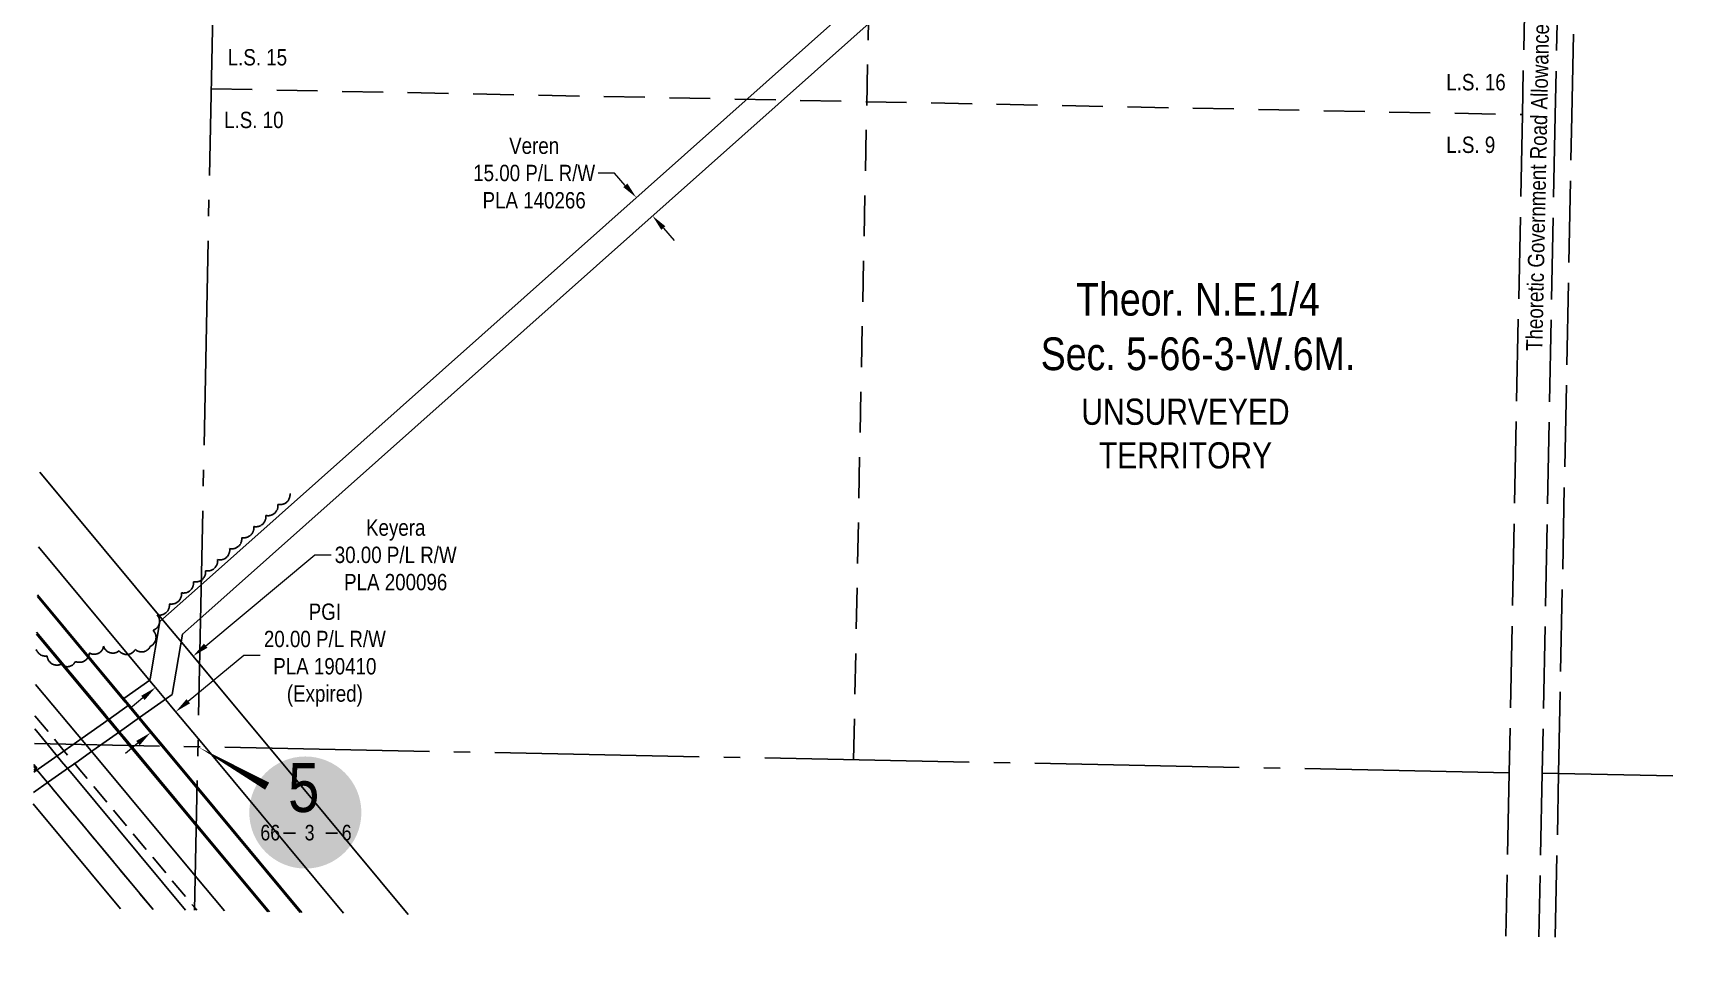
# Model space of a CAD drawing. Extents: x 408635 to 411391, y 6060272 to 6061391.
# Drawn here: x 408635 to 409648, y 6060360 to 6060923 of the extents above; entities that cross this region are included whole.
import ezdxf
from ezdxf.enums import TextEntityAlignment as Align

# ---------------------------------------------------------------- set-up
doc = ezdxf.new("R2010")
doc.units = 0
doc.header["$LTSCALE"] = 5
doc.header["$PDSIZE"] = 0.5
for name, pattern in [('0', [1, 1, 0]), ('foc-ACCESSROAD', [3.75, 2.5, -1.25]), ('foc-LSD', [8, 5, -3]), ('foc-QUARTERLINE', [33, 25, -3, 2, -3]), ('foc-UNSURVEYED', [12.5, 10, -2.5])]:
    doc.linetypes.add(name, pattern=pattern)
doc.layers.get('Defpoints').update_dxf_attribs({"color": 9})
for name, color, linetype in [('10', 1, 'Continuous'), ('9', 3, 'Continuous'), ('AS-UNDERLAY-H', 141, 'Continuous'), ('C-AR', 13, 'foc-ACCESSROAD'), ('C-RW', 13, 'Continuous'), ('C-SYMBOL', 7, 'Continuous'), ('F-AR', 190, 'foc-ACCESSROAD'), ('F-RW', 190, 'Continuous'), ('L-ROAD-T', 7, 'Continuous'), ('L-SECLBL', 7, 'Continuous'), ('L-SECQ', 8, 'foc-QUARTERLINE'), ('L-SECTION-LSD', 7, 'foc-LSD'), ('L-UNS-T', 3, 'Continuous'), ('L-USEC', 7, 'foc-UNSURVEYED'), ('T-BUSH', 110, '0')]:
    doc.layers.add(name, color=color, linetype=linetype)
doc.layers.add('C-RW-T', color=13, linetype='Continuous', lineweight=9)
doc.layers.add('F-RW-T', color=190, linetype='Continuous', lineweight=9)
doc.styles.add('100L', font='ARIALN.TTF', dxfattribs={"height": 11})
doc.styles.add('175L', font='ARIALN.TTF', dxfattribs={"height": 20})
doc.styles.add('80CG', font='ARIALN.TTF', dxfattribs={"height": 10})
doc.styles.add('80L', font='ARIALN.TTF', dxfattribs={"height": 10})
doc.styles.add('SIMPLEX', font='ARIALN.TTF')
doc.dimstyles.new('Compass 5 000', dxfattribs={"dimscale": 5, "dimtxt": 9, "dimasz": 2, "dimexe": 0.2, "dimexo": 0.0625, "dimgap": 0.5, "dimtad": 0, "dimtih": 1, "dimtoh": 1, "dimzin": 0, "dimdsep": 46, "dimtxsty": '80CG', "dimcen": 0.1, "dimse1": 1, "dimse2": 1, "dimclrd": 256, "dimclrt": 256, "dimaunit": 1, "dimadec": 4, "dimazin": 0, "dimtfac": 0.06, "dimtofl": 0, "dimtmove": 0, "dimatfit": 1, "dimfxl": 0.2, "dimtolj": 1, "dimtzin": 0, "dimlwd": -1, "dimarcsym": 0})

# ---------------------------------------------------------------- blocks, each defined once
blk = doc.blocks.new('L-SECLBL')
at = {"layer": '9', "color": 7}
for p, q in [((-5.1, -27.8), (-12.3, -27.8)), ((20.7, -27.8), (13.5, -27.8))]:
    blk.add_line(p, q, dxfattribs=at)
at = {"layer": '10', "color": 2, "style": 'SIMPLEX'}
blk.add_attdef('SEC', text='', height=30, dxfattribs=at).set_placement((0, 0), align=Align.MIDDLE)
at = {"layer": '10', "color": 5, "style": '80L'}
blk.add_attdef('TWP', text='', height=9.5, dxfattribs=at).set_placement((-14.4, -27.4), align=Align.MIDDLE_RIGHT)
blk.add_attdef('RGE', text='', height=9.5, dxfattribs=at).set_placement((3.6, -27.4), align=Align.MIDDLE_CENTER)
blk.add_attdef('MER', text='', height=9.5, dxfattribs=at).set_placement((23.2, -27.4), align=Align.MIDDLE_LEFT)
blk = doc.blocks.new('*D461')
at = {"layer": 'C-RW-T', "transparency": 16777216}
for p, q in [((408990, 6060837.9), (408980, 6060837.9)), ((408996.6, 6060830.4), (408990, 6060837.9)), ((409019.9, 6060804.3), (409026.5, 6060796.8))]:
    blk.add_line(p, q, dxfattribs=at)
for points in [[(408997.9, 6060831.5), (408995.4, 6060829.3), (409003.3, 6060823)], [(409021.1, 6060805.4), (409018.6, 6060803.2), (409013.2, 6060811.8)]]:
    blk.add_solid(points, dxfattribs=at)
at = {"layer": 'Defpoints', "color": 0, "transparency": 16777216}
for p in [(409003.3, 6060823), (408766.9, 6060612.5), (408776.9, 6060601.3)]:
    blk.add_point(p, dxfattribs=at)
at = {"layer": 'C-RW-T', "transparency": 16777216, "insert": (408940.9, 6060837.9), "char_height": 10, "attachment_point": 5, "style": '80CG'}
blk.add_mtext('\\A1;Veren\\P15.00 P/L R/W\\PPLA 140266', dxfattribs=at)
blk = doc.blocks.new('*D480')
at = {"layer": 'Defpoints', "color": 0, "transparency": 16777216}
for p in [(408732.5, 6060542.6), (408868.5, 6060379.2), (408845.5, 6060360.1)]:
    blk.add_point(p, dxfattribs=at)
at = {"layer": 'F-RW-T', "transparency": 16777216}
for p, q in [((408740.2, 6060549), (408806.9, 6060604.5)), ((408806.9, 6060604.5), (408816.9, 6060604.5)), ((408701.8, 6060517.1), (408694.1, 6060510.7))]:
    blk.add_line(p, q, dxfattribs=at)
for points in [[(408739.1, 6060550.3), (408741.3, 6060547.8), (408732.5, 6060542.6)], [(408700.8, 6060518.4), (408702.9, 6060515.8), (408709.5, 6060523.5)]]:
    blk.add_solid(points, dxfattribs=at)
at = {"layer": 'F-RW-T', "transparency": 16777216, "insert": (408856.3, 6060604.5), "char_height": 10, "attachment_point": 5, "style": '80CG'}
blk.add_mtext('\\A1;Keyera\\P30.00 P/L R/W\\PPLA 200096', dxfattribs=at)
blk = doc.blocks.new('*D505')
at = {"layer": 'Defpoints', "color": 0, "transparency": 16777216}
for p in [(408721.9, 6060508.7), (408737.6, 6060489.8), (408722.2, 6060477)]:
    blk.add_point(p, dxfattribs=at)
at = {"layer": 'F-RW-T', "transparency": 16777216}
for p, q in [((408729.5, 6060515.1), (408763.5, 6060543.3)), ((408763.5, 6060543.3), (408773.5, 6060543.3)), ((408698.8, 6060489.5), (408691.1, 6060483.1))]:
    blk.add_line(p, q, dxfattribs=at)
for points in [[(408728.5, 6060516.4), (408730.6, 6060513.8), (408721.9, 6060508.7)], [(408697.7, 6060490.8), (408699.9, 6060488.2), (408706.5, 6060495.9)]]:
    blk.add_solid(points, dxfattribs=at)
at = {"layer": 'F-RW-T', "transparency": 16777216, "insert": (408813, 6060543.3), "char_height": 10, "attachment_point": 5, "style": '80CG'}
blk.add_mtext('\\A1;PGI\\P20.00 P/L R/W\\PPLA 190410\\P(Expired)', dxfattribs=at)

msp = doc.modelspace()

# ---------------------------------------------------------------- hatches: boundary and pattern name
at = {"layer": 'AS-UNDERLAY-H'}
h = msp.add_hatch(color=256, dxfattribs=at)
h.dxf.hatch_style = 1
edge = h.paths.add_edge_path()
edge.add_arc((408801.072, 6060447.075), 34.254, 0, 360)

# ---------------------------------------------------------------- linework, layer by layer
at = {"layer": 'C-AR', "flags": 128}
msp.add_lwpolyline([(408635.252, 6060476.473), (408637.076, 6060474.281), (408635.181, 6060472.941)], dxfattribs=at)
at = {"layer": 'C-RW'}
for points in [[(408635.156, 6060471.696), (408637.719, 6060473.508), (408649.998, 6060482.185), (408654.325, 6060485.244), (408664.69, 6060492.451), (408681.11, 6060504.174), (408693.398, 6060512.858), (408691.996, 6060514.543), (408690.19, 6060516.712), (408706.061, 6060527.927), (408706.184, 6060528.695), (408712.224, 6060563.813), (408735.153, 6060584.229), (409282.299, 6061071.415), (409290.507, 6061068.426), (409340.385, 6061050.266), (409367.91, 6061040.244), (409381.052, 6061040.78), (409546.008, 6061047.505), (409576.2, 6061048.737), (409648.32, 6061051.677)], [(409648.12, 6061041.662), (409576, 6061038.721), (409545.807, 6061037.49), (409366.345, 6061030.172), (409289.819, 6061058.035), (408734.741, 6060563.787), (408726.113, 6060556.104), (408719.787, 6060519.268), (408716.194, 6060516.728), (408699.816, 6060505.147), (408687.531, 6060496.46), (408681.398, 6060492.122), (408671.15, 6060484.878), (408660.748, 6060477.522), (408656.424, 6060474.464), (408644.148, 6060465.783), (408634.904, 6060459.247)], [(408637.345, 6060580.21), (408688.794, 6060518.389), (408689.554, 6060517.476), (408690.19, 6060516.712), (408691.996, 6060514.543), (408693.398, 6060512.858), (408699.171, 6060505.921), (408699.816, 6060505.147), (408711.142, 6060491.537), (408732.759, 6060465.562), (408798.944, 6060386.035)], [(408779.104, 6060386.428), (408732.297, 6060442.67), (408691.302, 6060491.927), (408687.531, 6060496.46), (408686.885, 6060497.237), (408681.11, 6060504.174), (408680.468, 6060504.947), (408677.266, 6060508.793), (408636.883, 6060557.316)]]:
    msp.add_lwpolyline(points, dxfattribs=at)
at = {"layer": 'F-AR', "flags": 128}
for points in [[(408635.852, 6060506.22), (408650.23, 6060488.933), (408655.857, 6060482.171), (408662.27, 6060474.46), (408733.463, 6060388.866), (408734.762, 6060387.304)], [(408707.994, 6060387.833), (408645.667, 6060462.726), (408639.25, 6060470.436), (408635.228, 6060475.27)]]:
    msp.add_lwpolyline(points, dxfattribs=at)
at = {"layer": 'F-RW'}
for points in [[(408638.857, 6060655.183), (408716.526, 6060561.863), (408727.643, 6060548.507), (408736.47, 6060537.901), (408779.344, 6060486.386), (408863.935, 6060384.751)], [(408824.341, 6060385.533), (408739.767, 6060487.17), (408735.549, 6060492.239), (408718.357, 6060512.855), (408717.709, 6060513.611), (408709.522, 6060523.447), (408708.351, 6060524.834), (408708.026, 6060525.193), (408706.321, 6060527.294), (408637.935, 6060609.459)], [(408637.936, 6060609.527), (408706.338, 6060527.337), (408708.029, 6060525.2), (408708.358, 6060524.849), (408709.54, 6060523.49), (408717.727, 6060513.654), (408718.368, 6060512.883), (408735.549, 6060492.239), (408739.767, 6060487.17), (408824.348, 6060385.533)], [(408797.9, 6060386.056), (408734.933, 6060461.717), (408713.316, 6060487.692), (408701.99, 6060501.302), (408701.345, 6060502.076), (408695.572, 6060509.013), (408694.17, 6060510.697), (408692.365, 6060512.866), (408691.728, 6060513.631), (408690.968, 6060514.543), (408637.321, 6060579.006)], [(408636.859, 6060556.109), (408679.44, 6060504.946), (408682.641, 6060501.1), (408683.284, 6060500.328), (408689.058, 6060493.391), (408689.705, 6060492.615), (408693.477, 6060488.082), (408734.471, 6060438.825), (408778.061, 6060386.448)], [(408636.239, 6060525.419), (408666.864, 6060488.606), (408673.325, 6060481.033), (408733.855, 6060408.302), (408751.607, 6060386.971)], [(408751.607, 6060386.971), (408733.855, 6060408.302), (408673.325, 6060481.033), (408666.864, 6060488.606), (408636.239, 6060525.419)], [(408727.819, 6060387.441), (408658.598, 6060470.618), (408652.172, 6060478.34), (408643.239, 6060489.071), (408635.689, 6060498.142)], [(408635.228, 6060475.27), (408639.25, 6060470.436), (408639.893, 6060469.663), (408645.667, 6060462.726), (408646.322, 6060461.938), (408707.994, 6060387.833)], [(408688.151, 6060388.225), (408634.766, 6060452.374)]]:
    msp.add_lwpolyline(points, dxfattribs=at)
at = {"layer": 'L-SECLBL', "flags": 128}
msp.add_lwpolyline([(408735.448, 6060487.268, 0, 4.998, 0), (408777.741, 6060463.168, 0, 0, 0)], format="xyseb", dxfattribs=at)
at = {"layer": 'L-SECQ'}
for p, q in [((408751.672, 6061291.425), (408733.427, 6060387.318)), ((409536.739, 6060471.429), (408635.509, 6060489.224)), ((409636.677, 6060469.45), (409556.843, 6060471.027))]:
    msp.add_line(p, q, dxfattribs=at)
at = {"layer": 'L-SECTION-LSD', "flags": 128}
msp.add_lwpolyline([(409136.094, 6060479.34), (409152.247, 6061283.508)], dxfattribs=at)
at = {"layer": 'L-USEC'}
for p, q in [((409552.82, 6061275.591), (409544.78, 6060873.511)), ((409572.928, 6061275.189), (409564.887, 6060873.109)), ((409574.937, 6060872.914), (409582.976, 6061274.995)), ((409544.78, 6060873.511), (409536.739, 6060471.429)), ((409564.884, 6060873.109), (409556.843, 6060471.027)), ((409566.895, 6060470.833), (409574.937, 6060872.914)), ((409536.739, 6060471.429), (409534.741, 6060371.491)), ((409556.843, 6060471.027), (409554.845, 6060371.094)), ((409564.897, 6060370.895), (409566.895, 6060470.833))]:
    msp.add_line(p, q, dxfattribs=at)
at = {"layer": 'T-BUSH', "flags": 128}
msp.add_lwpolyline([(408791.683, 6060642.135, -0.52056705), (408784.312, 6060635.383, -0.52056705), (408776.941, 6060628.632, -0.52056705), (408769.57, 6060621.881, -0.52056705), (408762.199, 6060615.129, -0.52056705), (408754.828, 6060608.378, -0.52056705), (408747.456, 6060601.627, -0.52056705), (408740.085, 6060594.876, -0.52056705), (408732.714, 6060588.124, -0.52056705), (408725.343, 6060581.373, -0.52056705), (408717.972, 6060574.622, -0.52056705), (408710.601, 6060567.87, -0.52056705), (408708.085, 6060558.429, -0.52056705), (408706.27, 6060548.6, -0.52056705), (408697.19, 6060546.727, -0.52056705), (408687.237, 6060545.811, -0.52056705), (408677.787, 6060548.65, -0.52056705), (408669.117, 6060544.537, -0.52056705), (408660.539, 6060539.405, -0.52056705), (408651.856, 6060537.71, -0.52056705), (408643.301, 6060542.772, -0.35841591), (408636.669, 6060546.692, -0.35841591)], format="xyb", dxfattribs=at)

# ---------------------------------------------------------------- block references
at = {"layer": 'L-SECLBL', "color": 2}
msp.add_blockref('L-SECLBL', (408800.085, 6060462.18), dxfattribs=at).add_auto_attribs({'SEC': '5', 'TWP': '66', 'RGE': '3', 'MER': '6'})

# ---------------------------------------------------------------- texts
at = {"layer": 'C-SYMBOL', "color": 3, "insert": (409346.557, 6060770.801), "char_height": 20, "width": 347.63984, "attachment_point": 2, "style": '175L'}
msp.add_mtext('Theor. N.E.1/4 \\PSec. 5-66-3-W.6M.', dxfattribs=at)
at = {"layer": 'L-ROAD-T', "style": '80L'}
msp.add_text('Theoretic Government Road Allowance', height=9.99551, rotation=88.813918, dxfattribs=at).set_placement((409554.063, 6060829.128), align=Align.MIDDLE_CENTER)
at = {"layer": 'L-UNS-T', "color": 3, "insert": (409338.922, 6060678.604), "char_height": 16, "attachment_point": 5, "style": '80L'}
msp.add_mtext_dynamic_manual_height_columns('UNSURVEYED TERRITORY', width=126.41375, gutter_width=47.5, heights=[0], dxfattribs=at)

# ---------------------------------------------------------------- dimensions: what is measured, and where the dimension line sits
at = {"layer": 'F-RW-T'}
for base, p1, p2, angle, text, picture, middle in [((408732.52, 6060542.645), (408845.519, 6060360.082), (408868.528, 6060379.232), 39.770441, 'Keyera\\P30.00 P/L R/W\\PPLA 200096', '*D480', (408856.329, 6060604.516)), ((408721.857, 6060508.694), (408722.236, 6060476.973), (408737.608, 6060489.764), 39.764444, 'PGI\\P20.00 P/L R/W\\PPLA 190410\\P(Expired)', '*D505', (408812.99, 6060543.304))]:
    dim = msp.add_linear_dim(base=base, p1=p1, p2=p2, angle=angle, text=text, dimstyle='Compass 5 000', dxfattribs=at)
    dim.commit()
    dim.dimension.update_dxf_attribs({"geometry": picture, "text_midpoint": middle, "dimtype": 161})

# ---------------------------------------------------------------- next in the draw order: texts
at = {"layer": 'L-SECTION-LSD', "char_height": 10, "attachment_point": 1, "style": '100L', "bg_fill": 3, "box_fill_scale": 1.5, "bg_fill_color": 256, "bg_fill_transparency": 0}
for s, width, insert in [('\\pi1.8458;L.S. 15', 36.85945, (408751.776, 6060913.7)), ('L.S. 16', 36.94144, (409498.277, 6060898.488)), ('\\pi2.02908;L.S. 10', 36.95405, (408749.421, 6060875.415)), ('L.S. 9', 30.52728, (409498.277, 6060860.203))]:
    msp.add_mtext_dynamic_manual_height_columns(s, width=width, gutter_width=55, heights=[0], dxfattribs=dict(at, insert=insert))

# ---------------------------------------------------------------- next in the draw order: linework, layer by layer
at = {"layer": 'L-SECTION-LSD'}
msp.add_line((408743.605, 6060889.448), (409544.487, 6060873.63), dxfattribs=at)

# ---------------------------------------------------------------- next in the draw order: dimensions: what is measured, and where the dimension line sits
at = {"layer": 'C-RW-T'}
dim = msp.add_linear_dim(base=(409003.27, 6060822.965), p1=(408776.893, 6060601.319), p2=(408766.922, 6060612.517), angle=131.682277, text='Veren\\P15.00 P/L R/W\\PPLA 140266', dimstyle='Compass 5 000', dxfattribs=at)
dim.commit()
dim.dimension.update_dxf_attribs({"geometry": '*D461', "text_midpoint": (408940.884, 6060837.901), "dimtype": 161})

doc.saveas('drawing.dxf')
